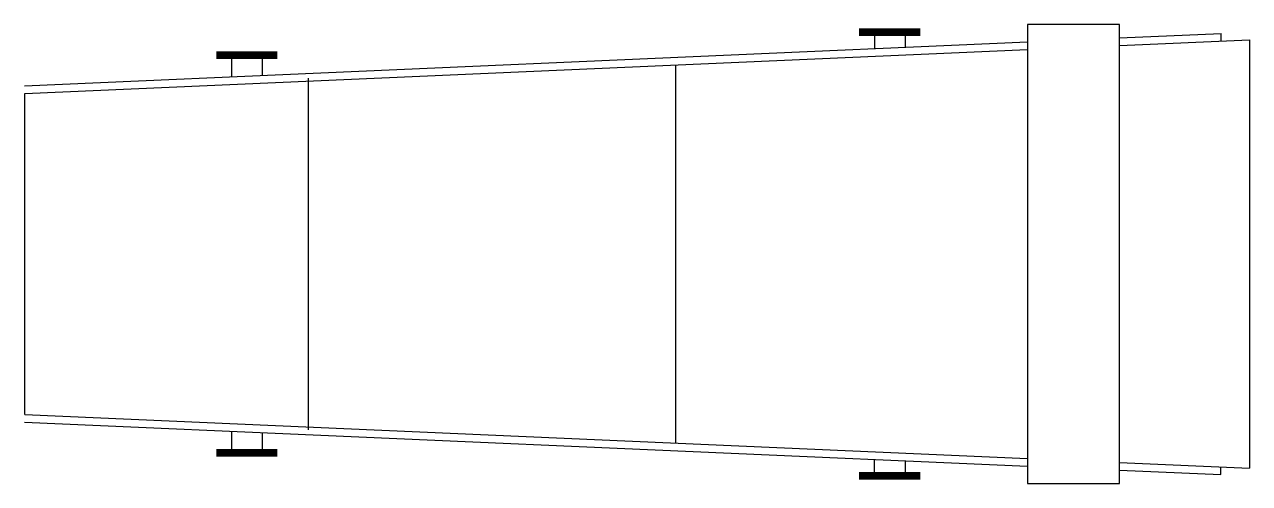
# Model space of a CAD drawing. Extents: x -160 to 0, y -58 to 2.
import ezdxf

# ---------------------------------------------------------------- set-up
doc = ezdxf.new("R2010")
doc.units = 0
doc.header["$LTSCALE"] = 50
doc.header["$MEASUREMENT"] = 0
doc.layers.get('0').update_dxf_attribs({"linetype": 'CONTINUOUS'})

msp = doc.modelspace()

# ---------------------------------------------------------------- linework, layer by layer
at = {"color": 0, "linetype": 'ByBlock'}
for p, q in [((-49, 1), (-49, -1.14)), ((-45, 1), (-45, -0.97)), ((-17, 0.26), (-3.68, 0.84)), ((-17, -0.74), (0, 0)), ((-3.68, -0.16), (-3.68, 0.84)), ((0, 0), (0, -56)), ((-160.04, -6), (-29, -0.27)), ((-160, -7), (-29, -1.27)), ((-133, -2), (-133, -4.82)), ((-129, -2), (-129, -4.64)), ((-75, -3.28), (-75, -52.72)), ((-123, -5), (-123, -51)), ((-160, -49), (-160, -7)), ((-160, -49), (-29, -54.73)), ((-160.04, -50), (-29, -55.73)), ((-133, -51.18), (-133, -54)), ((-129, -51.36), (-129, -54)), ((-49, -57), (-49, -54.86)), ((-45, -55), (-45, -57)), ((-17, -55.26), (0, -56)), ((-3.74, -56.84), (-3.74, -55.84)), ((-45, -57), (-49, -57)), ((-17, -56.26), (-3.74, -56.84))]:
    msp.add_line(p, q, dxfattribs=at)
msp.add_lwpolyline([(-17, -58), (-17, 2), (-29, 2), (-29, -58)], close=True, dxfattribs=at)
at = {"color": 0, "linetype": 'ByBlock', "const_width": 1}
for points in [[(-51, 1), (-43, 1)], [(-135, -2), (-127, -2)], [(-135, -54), (-127, -54)], [(-51, -57), (-43, -57)]]:
    msp.add_lwpolyline(points, dxfattribs=at)

doc.saveas('drawing.dxf')
